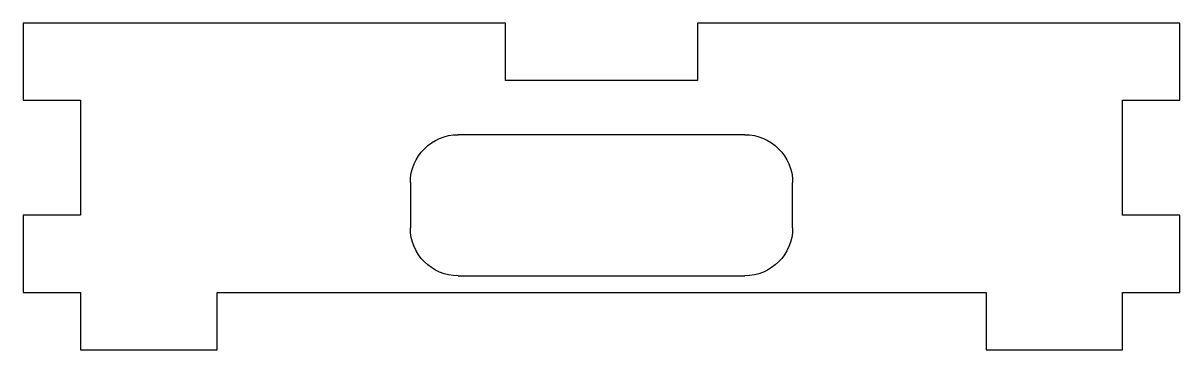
# Model space of a CAD drawing. Header units: millimetres. Extents: x 2860.2 to 2921.5, y 1632.8 to 1650.1.
import ezdxf

# ---------------------------------------------------------------- set-up
doc = ezdxf.new("R2010")
doc.units = ezdxf.units.MM

msp = doc.modelspace()

# ---------------------------------------------------------------- linework, layer by layer
at = {"color": 254, "true_color": 0xcad1ee, "extrusion": (-1.83237e-18, 1.77334e-23, -1)}
for p, q in [((2860.174, 1650.122, 90.652), (2860.174, 1646.032, 90.652)), ((2885.744, 1650.122, 90.652), (2860.174, 1650.122, 90.652)), ((2885.744, 1647.074, 90.652), (2885.744, 1650.122, 90.652)), ((2895.904, 1650.122, 90.652), (2895.904, 1647.074, 90.652)), ((2921.475, 1650.122, 90.652), (2895.904, 1650.122, 90.652)), ((2921.475, 1646.032, 90.652), (2921.475, 1650.122, 90.652)), ((2895.904, 1647.074, 90.652), (2885.744, 1647.074, 90.652)), ((2860.174, 1646.032, 90.652), (2863.222, 1646.032, 90.652)), ((2863.222, 1646.032, 90.652), (2863.222, 1639.936, 90.652)), ((2918.427, 1646.032, 90.652), (2921.475, 1646.032, 90.652)), ((2918.427, 1639.936, 90.652), (2918.427, 1646.032, 90.652)), ((2898.414, 1644.208, 90.652), (2883.235, 1644.208, 90.652)), ((2880.695, 1641.668, 90.652), (2880.695, 1639.264, 90.652)), ((2900.954, 1639.264, 90.652), (2900.954, 1641.668, 90.652)), ((2860.174, 1639.936, 90.652), (2860.174, 1635.847, 90.652)), ((2863.222, 1639.936, 90.652), (2860.174, 1639.936, 90.652)), ((2921.475, 1639.936, 90.652), (2918.427, 1639.936, 90.652)), ((2921.475, 1635.847, 90.652), (2921.475, 1639.936, 90.652)), ((2883.235, 1636.724, 90.652), (2898.414, 1636.724, 90.652)), ((2860.174, 1635.847, 90.652), (2863.222, 1635.847, 90.652)), ((2863.222, 1635.847, 90.652), (2863.222, 1632.799, 90.652)), ((2870.454, 1635.847, 90.652), (2911.207, 1635.847, 90.652)), ((2870.454, 1632.799, 90.652), (2870.454, 1635.847, 90.652)), ((2911.207, 1635.847, 90.652), (2911.207, 1632.799, 90.652)), ((2918.438, 1635.847, 90.652), (2921.475, 1635.847, 90.652)), ((2918.438, 1632.799, 90.652), (2918.438, 1635.847, 90.652)), ((2863.222, 1632.799, 90.652), (2870.454, 1632.799, 90.652)), ((2911.207, 1632.799, 90.652), (2918.438, 1632.799, 90.652))]:
    msp.add_line(p, q, dxfattribs=at)
for centre, start, end in [((-2883.235, 1641.668, -90.652), 0, 90), ((-2898.414, 1641.668, -90.652), 90, 180), ((-2883.235, 1639.264, -90.652), 270, 0), ((-2898.414, 1639.264, -90.652), 180, 270)]:
    msp.add_arc(centre, 2.54, start, end, dxfattribs=at)

doc.saveas('drawing.dxf')
